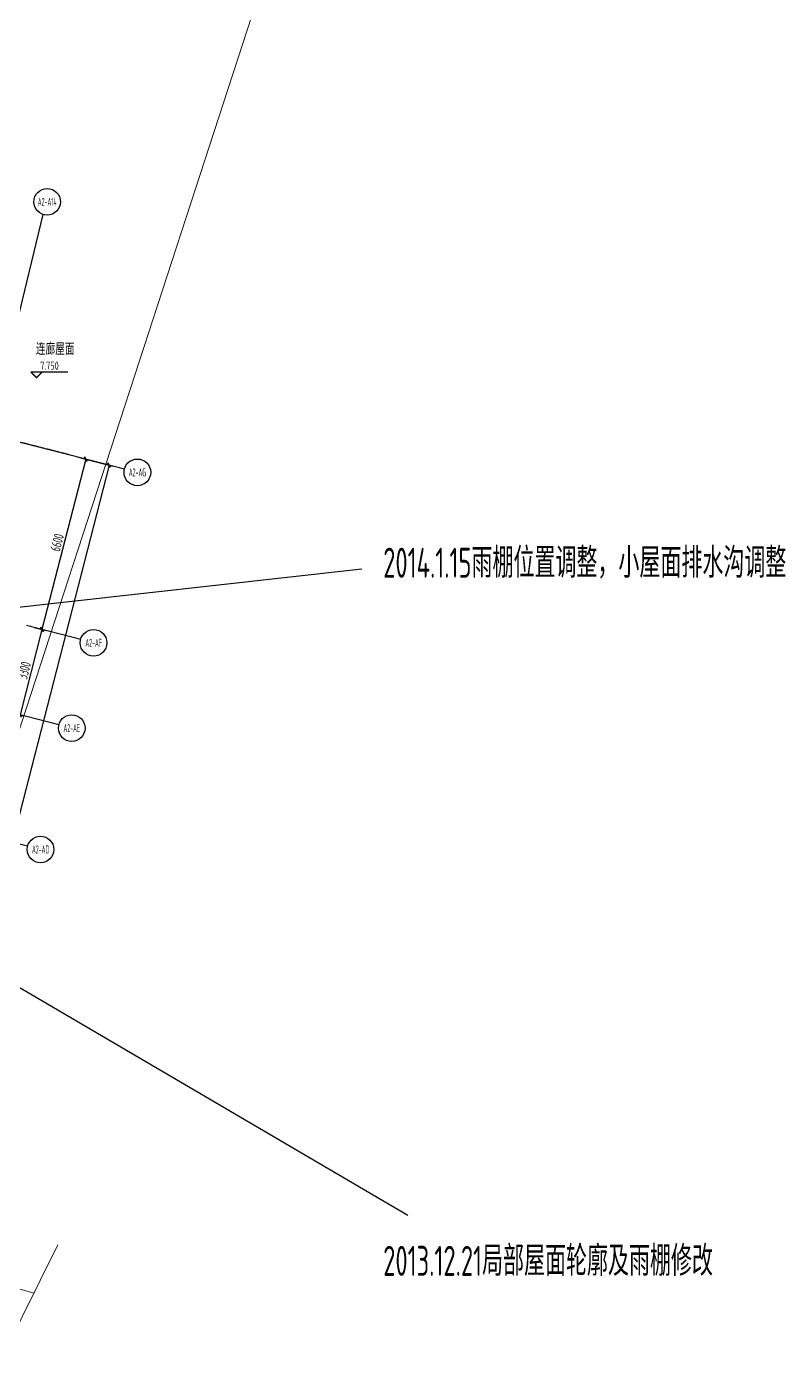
# Model space of a CAD drawing. Header units: millimetres. Extents: x 11677979 to 11902225, y -6694179 to -6308891.
# Drawn here: x 11857548 to 11886029, y -6414699 to -6364981 of the extents above; entities that cross this region are included whole.
import ezdxf
from ezdxf.enums import TextEntityAlignment as Align

# ---------------------------------------------------------------- set-up
doc = ezdxf.new("R2010")
doc.units = ezdxf.units.MM
doc.header["$LTSCALE"] = 10
doc.linetypes.add('A2-RG-AXIS$0$CENTER', pattern=[2, 1.25, -0.25, 0.25, -0.25])
doc.linetypes.add('A2-RG-AXIS$0$DOTE', pattern=[2.42, 2, -0.2, 0.02, -0.2])
for name, color, linetype in [('A2-RG-AXIS$0$A-AXIS', 1, 'Continuous'), ('A2-RG-AXIS$0$A-DIMS-100', 1, 'Continuous'), ('A2-RG-AXIS$0$A-GRID', 1, 'A2-RG-AXIS$0$CENTER'), ('A2-RG-AXIS$0$A-SYMB', 4, 'Continuous'), ('A2-RI-RF$0$$2$A-SYMB', 4, 'Continuous'), ('A2-RI-RF$0$A-SYMB-AREA', 4, 'Continuous'), ('A2-RI-RF$0$A-SYMB-NAME', 4, 'Continuous')]:
    doc.layers.add(name, color=color, linetype=linetype)
doc.layers.add('A2-RI-RF$0$A-DETL-LLIN', color=3, linetype='Continuous', lineweight=5)
doc.layers.add('A2-RI-RF$0$A-DETL-MLIN', color=3, linetype='Continuous', lineweight=9)
doc.styles.add('A2-RG-AXIS$0$ECADI', font='hzs.shx', dxfattribs={"width": 0.7, "bigfont": 'hztxt.shx'})
doc.styles.add('A2-RG-AXIS$0$XD2008', font='hzs.shx', dxfattribs={"width": 0.7, "bigfont": 'hztxt.shx'})
doc.styles.add('A2-RI-RF$0$$0$XD2008', font='xd-hzs.shx', dxfattribs={"width": 0.7, "bigfont": 'xd-hztxt.shx'})
doc.styles.add('A2-RI-RF$0$ECADI', font='hzs.shx', dxfattribs={"width": 0.7, "bigfont": 'hztxt.shx'})
doc.dimstyles.new('A2-RG-AXIS$0$XD150$0', dxfattribs={"dimscale": 150, "dimtxt": 2.5, "dimasz": 1, "dimexe": 1, "dimexo": 2, "dimgap": 0.5, "dimtad": 1, "dimdec": 0, "dimdsep": 46, "dimtxsty": 'A2-RG-AXIS$0$XD2008', "dimblk": 'A2-RG-AXIS$0$_ArchTick', "dimcen": 2.5, "dimclrt": 4, "dimaunit": 1, "dimadec": 0, "dimazin": 0, "dimtfac": 1, "dimtdec": 0, "dimtmove": 2, "dimatfit": 3, "dimfxl": 0, "dimtolj": 1, "dimtzin": 0, "dimarcsym": 0})

# ---------------------------------------------------------------- blocks, each defined once
blk = doc.blocks.new('A2-RG-AXIS$0$ECADI-TAG-GRID')
at = {"color": 13}
blk.add_circle((0, 0), 5, dxfattribs=at)
at = {"style": 'A2-RG-AXIS$0$ECADI', "width": 0.7}
blk.add_attdef('GRID', text='', height=5, dxfattribs=at).set_placement((0, 0), align=Align.MIDDLE)
blk = doc.blocks.new('A2-RG-AXIS$0$_ArchTick')
at = {"color": 0, "linetype": 'ByBlock', "const_width": 0.4}
blk.add_lwpolyline([(-0.5, -0.5), (0.5, 0.5)], dxfattribs=at)
blk = doc.blocks.new('*D505')
at = {"layer": 'A2-RG-AXIS$0$A-DIMS-100', "color": 0, "lineweight": -2, "ltscale": 3, "transparency": 16777216}
for p, q in [((11859772, -6381200), (11858129, -6387592)), ((11859481, -6381125), (11859917, -6381237)), ((11857839, -6387518), (11858275, -6387630))]:
    blk.add_line(p, q, dxfattribs=at)
at = {"layer": 'Defpoints', "color": 0, "ltscale": 3, "transparency": 16777216}
for p in [(11859191, -6381051), (11857548, -6387443), (11858129, -6387592)]:
    blk.add_point(p, dxfattribs=at)
at = {"layer": 'A2-RG-AXIS$0$A-DIMS-100', "color": 0, "lineweight": -2, "ltscale": 3, "transparency": 16777216, "xscale": 150, "yscale": 150, "zscale": 150}
for p, rotation in [((11859772, -6381200), 75.58928463638166), ((11858129, -6387592), 255.5892846363816)]:
    blk.add_blockref('A2-RG-AXIS$0$_ArchTick', p, dxfattribs=dict(at, rotation=rotation))
at = {"layer": 'A2-RG-AXIS$0$A-DIMS-100', "color": 4, "ltscale": 3, "transparency": 16777216, "insert": (11858696, -6384331), "char_height": 375, "attachment_point": 5, "rotation": 75.5893, "style": 'A2-RG-AXIS$0$XD2008'}
blk.add_mtext('\\A1;6600', dxfattribs=at)
blk = doc.blocks.new('*D506')
at = {"layer": 'A2-RG-AXIS$0$A-DIMS-100', "color": 0, "lineweight": -2, "ltscale": 3, "transparency": 16777216}
for p, q in [((11858129, -6387592), (11857308, -6390789)), ((11857839, -6387518), (11858275, -6387630)), ((11857017, -6390714), (11857453, -6390826))]:
    blk.add_line(p, q, dxfattribs=at)
at = {"layer": 'Defpoints', "color": 0, "ltscale": 3, "transparency": 16777216}
for p in [(11857548, -6387443), (11856727, -6390639), (11857308, -6390789)]:
    blk.add_point(p, dxfattribs=at)
at = {"layer": 'A2-RG-AXIS$0$A-DIMS-100', "color": 0, "lineweight": -2, "ltscale": 3, "transparency": 16777216, "xscale": 150, "yscale": 150, "zscale": 150}
for p, rotation in [((11858129, -6387592), 75.589284638493), ((11857308, -6390789), 255.589284638493)]:
    blk.add_blockref('A2-RG-AXIS$0$_ArchTick', p, dxfattribs=dict(at, rotation=rotation))
at = {"layer": 'A2-RG-AXIS$0$A-DIMS-100', "color": 4, "ltscale": 3, "transparency": 16777216, "insert": (11857464, -6389125), "char_height": 375, "attachment_point": 5, "rotation": 75.5893, "style": 'A2-RG-AXIS$0$XD2008'}
blk.add_mtext('\\A1;3300', dxfattribs=at)
blk = doc.blocks.new('*D512')
at = {"layer": 'A2-RG-AXIS$0$A-DIMS-100', "color": 0, "lineweight": -2, "ltscale": 3, "transparency": 16777216}
for p, q in [((11859481, -6381125), (11860789, -6381461)), ((11860644, -6381424), (11852132, -6414548)), ((11850970, -6414249), (11852277, -6414585))]:
    blk.add_line(p, q, dxfattribs=at)
at = {"layer": 'Defpoints', "color": 0, "ltscale": 3, "transparency": 16777216}
for p in [(11859191, -6381051), (11850679, -6414175), (11852132, -6414548)]:
    blk.add_point(p, dxfattribs=at)
at = {"layer": 'A2-RG-AXIS$0$A-DIMS-100', "color": 0, "lineweight": -2, "ltscale": 3, "transparency": 16777216, "xscale": 150, "yscale": 150, "zscale": 150}
for p, rotation in [((11860644, -6381424), 75.58928466042394), ((11852132, -6414548), 255.589284660424)]:
    blk.add_blockref('A2-RG-AXIS$0$_ArchTick', p, dxfattribs=dict(at, rotation=rotation))
at = {"layer": 'A2-RG-AXIS$0$A-DIMS-100', "color": 4, "ltscale": 3, "transparency": 16777216, "insert": (11856134, -6397921), "char_height": 375, "attachment_point": 5, "rotation": 75.5893, "style": 'A2-RG-AXIS$0$XD2008'}
blk.add_mtext('\\A1;34200', dxfattribs=at)
blk = doc.blocks.new('A2-RI-RF$0$$2$ECADI-TAG-HGHT（国标）')
at = {"color": 1}
blk.add_line((-2.12, 2.12), (11.77, 2.12), dxfattribs=at)
at = {"color": 1, "const_width": 0.5}
blk.add_lwpolyline([(-2.12, 2.12), (0, 0), (2.12, 2.12)], dxfattribs=at)
at = {"style": 'A2-RI-RF$0$$0$XD2008', "width": 0.7}
blk.add_attdef('FL', text='', height=3, dxfattribs=at).set_placement((-2.69, 2.97), align=Align.RIGHT)
for tag, p in [('F.F.L.', (2.28, 2.97)), ('T.O.S.', (2.28, -1.1))]:
    blk.add_attdef(tag, p, '', height=3, dxfattribs=at)
blk = doc.blocks.new('A2-RI-RF$0$5erhfh')
at = {"layer": 'A2-RI-RF$0$A-SYMB-AREA', "style": 'A2-RI-RF$0$ECADI', "width": 0.7}
blk.add_attdef('340M2', text='', height=2.5, dxfattribs=at).set_placement((0, 1.25), align=Align.MIDDLE_LEFT)
at = {"layer": 'A2-RI-RF$0$A-SYMB-NAME', "style": 'A2-RI-RF$0$ECADI', "width": 0.7}
blk.add_attdef('CHINESENAME', (-12.29, 3.09), '', height=4.5, dxfattribs=at)
blk = doc.blocks.new('A2-RG-AXIS')
at = {"layer": 'A2-RG-AXIS$0$A-AXIS', "ltscale": 3}
for p, q in [((11856889.5, -6377372.8), (11858177.1, -6372030.6)), ((11861224.6, -6381573.5), (11859190.7, -6381050.8)), ((11859582.1, -6387965.8), (11857548.2, -6387443.2)), ((11858760.8, -6391162), (11856726.9, -6390639.3)), ((11857591.1, -6395714.1), (11855557.2, -6395191.5))]:
    blk.add_line(p, q, dxfattribs=at)
at = {"layer": 'A2-RG-AXIS$0$A-GRID', "linetype": 'A2-RG-AXIS$0$DOTE'}
blk.add_arc((11778730.7, -6694178.7), 323300, 75.589285, 95.407644, dxfattribs=at)
at = {"layer": 'A2-RG-AXIS$0$A-SYMB'}
ref = blk.add_blockref('A2-RG-AXIS$0$ECADI-TAG-GRID', (11858325.5, -6371552.1), dxfattribs=dict(at, xscale=100, yscale=100, zscale=100))
ref.add_attrib('GRID', 'A2-A14', dxfattribs={"layer": '0', "extrusion": (0, 0, -1), "height": 300, "style": 'A2-RG-AXIS$0$ECADI', "text_generation_flag": 2, "width": 0.5}).set_placement((-11858325.5, -6371552.1), align=Align.MIDDLE)
ref = blk.add_blockref('A2-RG-AXIS$0$ECADI-TAG-GRID', (11861708.9, -6381697.9), dxfattribs=dict(at, xscale=99.999999999398, yscale=99.999999999398, zscale=99.999999999398))
ref.add_attrib('GRID', 'A2-AG', dxfattribs={"layer": '0', "height": 300, "style": 'A2-RG-AXIS$0$ECADI', "width": 0.5}).set_placement((11861708.9, -6381697.9), align=Align.MIDDLE)
ref = blk.add_blockref('A2-RG-AXIS$0$ECADI-TAG-GRID', (11860066.4, -6388090.2), dxfattribs=dict(at, xscale=99.99999999939791, yscale=99.99999999939791, zscale=99.99999999939791))
ref.add_attrib('GRID', 'A2-AF', dxfattribs={"layer": '0', "height": 300, "style": 'A2-RG-AXIS$0$ECADI', "width": 0.5}).set_placement((11860066.4, -6388090.2), align=Align.MIDDLE)
ref = blk.add_blockref('A2-RG-AXIS$0$ECADI-TAG-GRID', (11859245.1, -6391286.4), dxfattribs=dict(at, xscale=99.99999999939791, yscale=99.99999999939791, zscale=99.99999999939791))
ref.add_attrib('GRID', 'A2-AE', dxfattribs={"layer": '0', "height": 300, "style": 'A2-RG-AXIS$0$ECADI', "width": 0.5}).set_placement((11859245.1, -6391286.4), align=Align.MIDDLE)
ref = blk.add_blockref('A2-RG-AXIS$0$ECADI-TAG-GRID', (11858075.4, -6395838.5), dxfattribs=dict(at, xscale=99.99999999939791, yscale=99.99999999939791, zscale=99.99999999939791))
ref.add_attrib('GRID', 'A2-AD', dxfattribs={"layer": '0', "height": 300, "style": 'A2-RG-AXIS$0$ECADI', "width": 0.5}).set_placement((11858075.4, -6395838.5), align=Align.MIDDLE)
at = {"layer": 'A2-RG-AXIS$0$A-DIMS-100', "ltscale": 3}
for p2, distance, picture, middle in [((11850679.3, -6414174.8), 1500, '*D512', (11856133.6, -6397920.8)), ((11857548.2, -6387443.2), 600, '*D505', (11858696.3, -6384331))]:
    dim = blk.add_aligned_dim(p1=(11859190.7, -6381050.8), p2=p2, distance=distance, dimstyle='A2-RG-AXIS$0$XD150$0', dxfattribs=at)
    dim.commit()
    dim.dimension.update_dxf_attribs({"geometry": picture, "text_midpoint": middle})
dim = blk.add_linear_dim(base=(11857308, -6390788.7), p1=(11857548.2, -6387443.2), p2=(11856726.9, -6390639.3), angle=75.58928, dimstyle='A2-RG-AXIS$0$XD150$0', dxfattribs=at)
dim.commit()
dim.dimension.update_dxf_attribs({"geometry": '*D506', "text_midpoint": (11857464.4, -6389125.2)})
blk = doc.blocks.new('A2-RI-RF')
at = {"layer": 'A2-RI-RF$0$A-DETL-LLIN'}
blk.add_line((11866174.7, -6364039.6), (11850985.3, -6410640.3), dxfattribs=at)
blk.add_arc((11778730.7, -6694178.7), 292600, 74.316596, 75.703497, dxfattribs=at)
at = {"layer": 'A2-RI-RF$0$A-DETL-MLIN'}
blk.add_line((11858719.5, -6410664.4), (11856727.1, -6414699.3), dxfattribs=at)
at = {"layer": 'Defpoints', "color": 6}
blk.add_line((11850835.2, -6387469.9), (11870130.2, -6385311.1), dxfattribs=at)
at = {"layer": 'Defpoints', "color": 3}
blk.add_line((11848210.4, -6395698.6), (11871862.5, -6409546), dxfattribs=at)
ref = blk.add_blockref('A2-RI-RF$0$5erhfh', (11858785.3, -6379932.8), dxfattribs=dict(xscale=100, yscale=100, zscale=100))
ref.add_attrib('CHINESENAME', '连廊屋面', (11857900, -6377298.4), dxfattribs={"layer": 'A2-RI-RF$0$A-SYMB-NAME', "height": 450, "style": 'A2-RI-RF$0$ECADI', "width": 0.7})
at = {"layer": 'A2-RI-RF$0$$2$A-SYMB'}
ref = blk.add_blockref('A2-RI-RF$0$$2$ECADI-TAG-HGHT（国标）', (11857924.1, -6378144.7), dxfattribs=dict(at, xscale=100, yscale=100, zscale=100))
ref.add_attrib('F.F.L.', '7.750', (11858061.8, -6377848), dxfattribs={"layer": '0', "height": 300, "style": 'A2-RI-RF$0$$0$XD2008', "width": 0.7})
at = {"layer": 'A2-RI-RF$0$A-DETL-LLIN'}
blk.add_blockref('A2-RG-AXIS', (0, 0), dxfattribs=at)
at = {"layer": 'Defpoints'}
ref = blk.add_blockref('A2-RI-RF$0$5erhfh', (11874006.3, -6385766.9), dxfattribs=dict(at, xscale=250, yscale=250, zscale=250))
ref.add_attrib('CHINESENAME', '2014.1.15雨棚位置调整，小屋面排水沟调整', (11870933.3, -6385650), dxfattribs={"layer": 'A2-RI-RF$0$A-SYMB-NAME', "height": 1125, "style": 'A2-RI-RF$0$ECADI', "width": 0.7})
ref = blk.add_blockref('A2-RI-RF$0$5erhfh', (11874006.3, -6411943.3), dxfattribs=dict(at, xscale=250, yscale=250, zscale=250))
ref.add_attrib('CHINESENAME', '2013.12.21局部屋面轮廓及雨棚修改', (11870933.3, -6411826.4), dxfattribs={"layer": 'A2-RI-RF$0$A-SYMB-NAME', "height": 1125, "style": 'A2-RI-RF$0$ECADI', "width": 0.7})

msp = doc.modelspace()

# ---------------------------------------------------------------- block references
for name in ['A2-RI-RF', 'A2-RG-AXIS']:
    msp.add_blockref(name, (0, 0))

doc.saveas('drawing.dxf')
